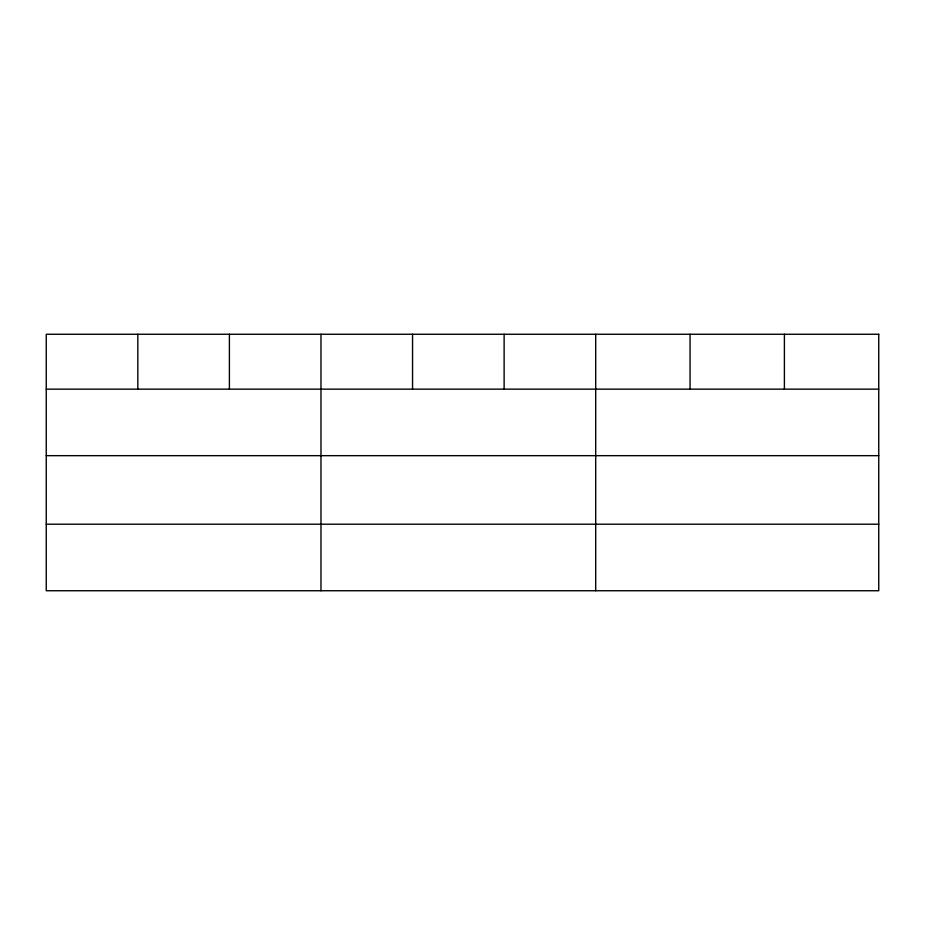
<?xml version="1.0" encoding="UTF-8"?>
<svg xmlns="http://www.w3.org/2000/svg" width="925" height="925" viewBox="0 0 925 925"><rect width="100%" height="100%" fill="white"/><g stroke="black" fill="none" stroke-linecap="round" stroke-linejoin="round"><path stroke-width="1.39" d="M46.25 389.147L878.75 389.147M46.25 455.667L878.75 455.667M46.25 524.209L878.75 524.209M784.4 334.26L784.4 389.147M690.05 334.26L690.05 389.147M595.7 334.26L595.7 590.74M504.125 334.26L504.125 389.147M412.55 334.26L412.55 389.147M320.975 334.26L320.975 590.74M229.4 334.26L229.4 389.147M137.825 334.26L137.825 389.147M878.75 334.26L46.25 334.26L46.25 590.74L878.75 590.74L878.75 334.26"/></g></svg>
